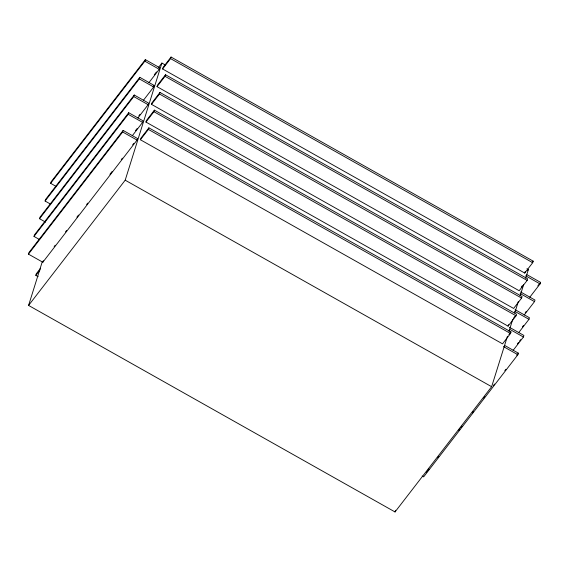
<?xml version="1.0" encoding="UTF-8"?>
<svg xmlns="http://www.w3.org/2000/svg" width="569" height="569" viewBox="0 0 569 569"><rect width="100%" height="100%" fill="white"/><g stroke="black" fill="none" stroke-linecap="round" stroke-linejoin="round"><path stroke-width="0.85" d="M28.45 254.13L28.941 252.565L123.153 130.429L137.534 138.53L137.044 140.095L42.831 262.231L28.45 254.13L122.669 131.987L123.153 130.429M39.297 239.414L33.998 236.427L34.489 234.862L128.701 112.726L143.082 120.834L142.591 122.392L132.307 135.728M45.598 222.138L39.546 218.724L40.036 217.166L134.248 95.03L148.63 103.131L148.139 104.696L137.847 118.032M50.385 204.015L45.093 201.028L45.577 199.463L139.796 77.327L154.178 85.435L153.687 86.993L143.395 100.329M55.933 186.312L50.634 183.325L51.125 181.767L145.344 59.631L159.718 67.732L159.235 69.297L148.943 82.633M38.13 276.648L35.811 275.346L36.295 273.781L40.555 268.262M507.456 336.236L491.637 386.707L395.028 511.951L28.578 305.425L42.12 262.217M42.831 262.231L43.322 260.666M33.998 236.427L128.21 114.291L128.701 112.726M39.546 218.724L133.758 96.588L134.248 95.03M45.093 201.028L139.305 78.892L139.796 77.327M50.634 183.325L144.853 61.189L145.344 59.631M28.578 305.425L125.194 180.188L161.895 63.059L165.6 65.143M140.401 139.754L140.892 138.196L148.872 127.847L511.005 331.94L510.514 333.498L502.534 343.847L140.401 139.754L148.381 129.412L148.872 127.847M145.948 122.058L146.432 120.493L154.412 110.151L516.552 314.237L516.062 315.802L508.081 326.144L145.948 122.058L153.929 111.709L154.412 110.151M151.496 104.355L151.98 102.797L159.96 92.448L522.1 296.541L521.609 298.099L513.629 308.448L151.496 104.355L159.476 94.013L159.96 92.448M157.037 86.659L157.528 85.094L165.508 74.752L527.641 278.838L527.157 280.403L519.177 290.745L157.037 86.659L165.017 76.31L165.508 74.752M162.585 68.956L163.075 67.398L171.056 57.049L533.189 261.143L532.705 262.7L524.725 273.049L162.585 68.956L170.565 58.614L171.056 57.049M395.028 511.951L395.555 510.286M508.081 326.144L508.572 324.586M524.725 273.049L525.208 271.484M508.971 331.4L512.747 319.344M514.774 312.893L518.295 301.648M520.066 296.001L523.594 284.756M525.614 278.298L528.345 269.578L526.908 268.767M422.141 476.004L423.656 476.858L517.875 354.715L518.366 353.157L504.739 345.475M513.131 350.355L523.423 337.019L523.907 335.454L509.532 327.353M518.679 332.652L528.964 319.316L529.455 317.758L515.08 309.65M524.227 314.956L534.511 301.62L535.002 300.055L520.621 291.954M529.775 297.253L540.059 283.917L540.55 282.359L526.93 274.678M158.538 67.419L161.895 63.059M154.306 74.752L156.475 71.943M153.089 86.837L154.178 85.435M138.879 115.763L139.967 114.362M135.5 130.657L137.122 128.551M54.147 246.633L55.229 245.225M65.52 231.889L66.601 230.488M76.893 217.152L78.515 215.039M86.637 204.513L87.718 203.112M109.917 174.327L112.086 171.525M121.289 159.59L122.371 158.182M132.662 144.846L133.743 143.445M35.811 275.346L40.065 269.827M532.129 262.522L533.189 261.143M527.548 270.609L528.345 269.578M521.261 287.117L522.321 285.738M537.84 285.866L540.55 282.359M513.359 318.377L514.952 316.307M525.258 312.694L526.339 311.286M508.878 334.7L511.005 331.94M522.42 326.883L523.501 325.475M517.413 343.882L518.494 342.474M519.575 341.073L520.663 339.665M426.316 472.483L429.019 468.977M437.682 457.746L438.77 456.338M458.799 430.37L459.887 428.962M460.968 427.561L462.049 426.16M472.341 412.824L473.422 411.415M483.707 398.08L484.795 396.678M493.458 385.448L494.539 384.039M504.824 370.704L505.912 369.302M516.737 355.262L518.366 353.157M170.565 58.614L532.705 262.7M144.853 61.189L159.235 69.297M525.678 275.816L540.059 283.917M165.017 76.31L527.157 280.403M139.305 78.892L153.687 86.993M520.137 293.512L534.511 301.62M159.476 94.013L521.609 298.099M133.758 96.588L148.139 104.696M514.589 311.215L528.964 319.316M153.929 111.709L516.062 315.802M128.21 114.291L142.591 122.392M509.796 329.337L523.423 337.019M148.381 129.412L510.514 333.498M122.669 131.987L137.044 140.095M503.494 346.613L517.875 354.715M125.194 180.188L491.637 386.707"/></g></svg>
